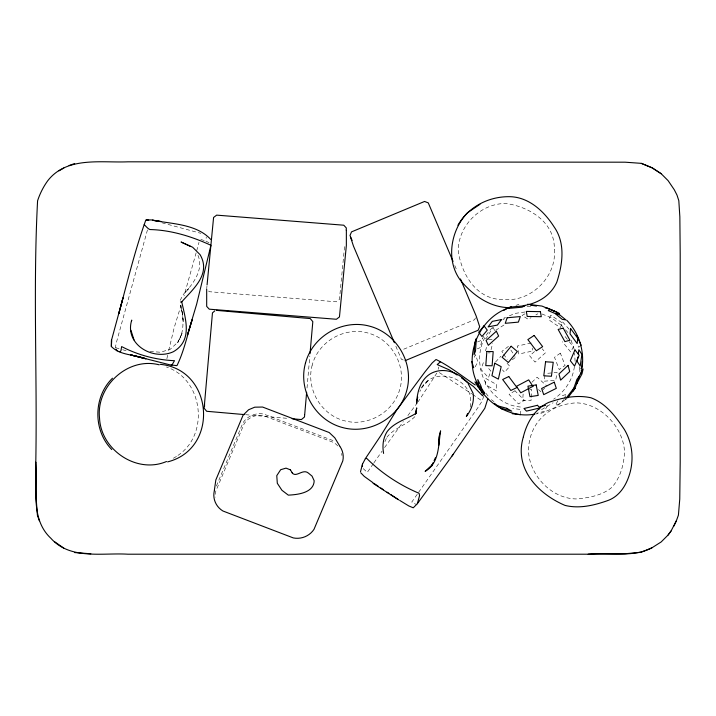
<?xml version="1.0" encoding="UTF-8"?>
<svg xmlns="http://www.w3.org/2000/svg" width="716" height="716" viewBox="0 0 716 716"><rect width="100%" height="100%" fill="white"/><g stroke="black" fill="none" stroke-linecap="round" stroke-linejoin="round"><path stroke-width="0.54" stroke-dasharray="3.58 2.69" d="M180.155 300.335L183.368 294.392L188.684 288.62L185.668 291.967C194.68 281.701 204.534 267.569 197.195 253.715M470.367 407.046L470.689 397.085C464.97 373.68 429.009 367.075 419.88 391.536M523.119 393.988L522.716 400.602L531.03 400.566L531.165 398.365M531.236 397.264L531.711 389.549L529.625 389.558M209.036 242.805L205.931 241.068L206.244 236.951M579.772 366.699L579.298 372.195L580.112 370.476M307.021 388.009L309.831 355.897M520.46 414.716L520.944 409.498L512.683 408.487M206.781 287.895L206.978 285.845M344.557 246.608L339.456 299.449L336.386 301.785L209.26 291.707L206.682 288.924M574.375 366.637C572.818 379.829 564.629 391.885 553.62 399.17M575.109 361.455L574.608 353.176M544.983 375.417L543.954 381.225L555.723 380.232L557.102 372.49L545.332 373.483M166.873 358.725L167.732 354.859M168.69 350.563L174.176 327.722L180.772 306.206M485.564 350.813L486.907 345.595M491.033 349.73L492.653 343.465M196.139 252.82L184.003 295.923M196.694 250.788L199.003 242.33M438.147 369.34L438.792 366.995M147.46 229.917L116.708 341.38L115.598 346.275L116.153 349.462M483.774 396.154L482.092 401.032L478.467 406.84L418.457 492.536M483.354 362.663L480.955 369.375L488.464 377.672L490.863 370.96L487.444 367.192M216.393 486.021L243.037 422.691A19.699 19.001 -10.4 0 1 263.694 414.054L334.139 441.011M475.424 317.886L474.645 319.685L401.595 350.088M384.922 441.683L387.061 436.742M547.31 405.73L544.446 411.342L536.893 413.221M475.147 366.825L477.885 361.956L475.621 354.715L473.419 358.609M557.907 400.799L555.249 405.292L561.389 403.171L563.51 399.582M564.047 398.678L566.705 394.194L560.565 396.297M483.873 336.216L482.226 338.928L486.066 338.713L492.635 327.874M436.867 373.054L418.162 401.73M373.313 463.7L367.29 472.381L362.726 468.192M373.913 462.831L382.04 451.178M384.573 447.563L403.296 421.59M417.24 494.273L411.781 502.05L415.88 504.341M417.509 402.625L407.717 415.763M492.357 327.597C465.203 354.554 484.258 405.981 522.948 407.171M414.895 416.667C406.473 425.107 393.773 427.98 386.434 437.861M421.321 388.108L429.009 379.731L421.984 386.882M495.526 362.036L500.86 356.21M531.925 382.29L537.116 377.216L546.854 385.978M542.406 390.327L544.625 388.153M534.539 351.52L529.688 355.861L535.058 362.099L545.556 352.711L542.2 348.808M177.953 455.394C209.877 434.111 202.95 379.167 166.434 366.986M580.363 345.926L578.725 347.287L577.373 344.324M565.497 399.367L554.882 407.574L541.484 413.168L535.962 413.938M512.316 359.772L515.627 357.257M508.45 346.374L501.827 351.395L503.026 353.212M495.651 330.345L504.852 324.438M502.856 319.819L504.69 318.638M541.538 409.642L553.11 402.768M173.353 458.249L177.121 456.092M524.989 313.796L522.107 315.443L528.184 319.291L531.075 317.653M535.881 314.915L537.797 313.814M503.608 318.226L505.541 317.421M509.407 315.801L515.216 313.375L525.571 311.916M477.527 341.944L482.101 340.055L480.033 347.707L477.295 348.835M515.95 305.338L518.921 304.416M531.218 343.036L517.256 346.052L518.814 354.017L532.776 351.001L532.194 348.012M488.527 339.33L492.689 339.295M488.151 352.872L490.227 352.863M527.101 306.305L532.257 306.466M149.966 351.44L160.474 352.245L170.319 349.22L177.863 342.167L182.446 332.618L177.649 342.695C185.739 329.942 182.92 315.049 180.217 301.311M245.588 414.689L287.877 418.386M161.95 222.774L200.919 233.335M115.607 347.699L121.639 349.435M122.642 349.721L126.66 350.876M200.802 239.448L205.931 241.068M565.318 399.286L566.347 399.635M403.215 359.969L401.381 359.253L395.25 344.79M541.994 313.975L551.642 317.895L561.532 325.494M439.32 372.597L471.683 393.791M472.578 394.382L482.092 401.032M491.373 399.662L493.977 401.64M538.495 389.585L540.929 391.777M486.039 393.415L488.088 396.055M507.071 363.245L509.837 366.377L504.503 372.204L502.435 369.859M569.104 329.235L562.704 321.985L561.237 325.001L562.66 326.612M565.497 329.834L568.343 333.056M565.112 336.574L568.567 340.852M569.256 341.711L573.409 346.857L570.706 352.004L562.418 341.729M510.839 349.999L515.028 356.344M503.617 354.125L507.205 359.566M493.136 327.239L494.729 330.935M454.803 265.555L456.987 270.711M571.091 340.207L574.089 349.032M337.746 445.952A18.339 17.685 -10.4 0 0 333.54 442.434L263.47 415.62A18.339 17.685 -10.4 0 0 244.21 423.675L215.561 491.758A18.339 17.685 -10.4 0 0 215.248 497.164M341.586 453.434A18.339 17.685 -10.4 0 1 341.935 455.546M554.336 249.392C556.967 276.492 531.102 302.062 504.082 299.565C477.08 300.29 461.793 275.034 458.258 251.262C457.936 225.835 480.597 203.183 506.024 203.487C529.885 206.906 555.025 222.407 554.336 249.392M496.734 384.635L496.465 390.927L485.555 384.778L485.833 378.495L496.734 384.635M312.203 365.106C305.732 388.537 320.795 414.636 344.324 420.748C367.764 427.219 393.854 412.156 399.967 388.618C406.437 365.187 391.375 339.089 367.845 332.985C344.414 326.505 318.316 341.577 312.203 365.106M624.54 452.843C623.627 465.382 620.289 478.064 611.643 487.56C601.95 495.472 589.438 497.602 577.356 498.936C551.938 499.374 529.151 475.361 528.462 450.382C529.133 422.744 549.172 404.263 576.273 402.866C601.306 403.43 624.101 428.105 624.54 452.843M550.926 315.246L548.554 319.64L560.234 327.57L562.615 323.176L550.926 315.246M560.342 353.14L554.506 357.32L559.25 369.581L565.085 365.411L560.342 353.14M514.992 390.793L509.094 394.337L518.491 403.905L524.38 400.351L514.992 390.793M182.231 312.4L180.468 305.186L182.231 312.677L183.394 322.119L182.231 312.4"/><path stroke-width="1.07" d="M35.8 462.151C37.313 375.068 32.981 287.76 37.581 200.784C39.926 193.624 43.336 186.822 47.757 180.727C66.785 156.24 100.92 162.935 127.851 161.816L625.158 162.192L641.33 163.355L652.222 167.866L661.199 173.728L668.118 180.656L674.311 189.794L676.996 195.074L678.813 200.677L679.851 216.85L680.2 253.849L680.2 462.151L679.753 499.115L678.41 515.171L676.396 520.702L671.089 530.95L668.082 535.04L661.154 541.958L651.9 547.83L641.017 552.34L625.077 553.737L588.149 554.202L127.851 554.202C102.245 552.618 70.195 560.109 50.854 538.262C29.929 518.787 37.492 487.363 35.8 462.151L36.203 499.133L37.402 515.225L39.317 520.783M467.7 382.935C458.884 372.007 442.372 366.341 429.716 374.191C420.05 380.608 417.168 392.386 416.569 403.314L417.705 397.111M582.206 361.544L581.732 367.04L580.918 368.758M304.694 414.582L304.479 416.998L301.409 419.576L292.137 418.762M304.73 414.188L306.645 392.279M310.019 353.695L312.82 321.645L310.252 318.575L216.438 310.368M362.296 466.367L362.493 464.129L365.348 458.661L380.724 435.713L396.718 409.991L424.937 371.917L432.151 362.976L436.026 359.486C450.078 366.297 462.285 376.41 475.281 384.984M440.421 361.831L437.199 364.587L449.317 369.886L457.139 375.05M207.076 284.816L213.583 217.467L216.653 215.131L343.778 225.209L346.356 227.992L346.15 230.096M438.55 442.497L438.872 439.293L438.64 445.442L438.792 437.691L440.617 430.853C438.201 445.048 439.651 462.957 425.134 471.379L432.294 464.693L431.462 466.322L433.216 462.518M580.864 373.779C585.742 354.921 580.381 334.265 566.786 320.285M214.308 490.639L215.838 479.926L243.073 415.208L248.604 409.749L254.744 407.18L262.602 407.046L329.208 432.536L334.793 437.807L339.814 446.202M360.506 471.683L362.493 464.129M577.776 357.123L577.159 361.356L580.202 366.028L581.893 354.384L578.85 349.712L578.233 353.946M487.82 398.803L484.83 408.263L452.02 456.038M416.667 401.273L416.927 399.752M131.565 320.911L131.726 320.097C124.128 344.306 153.197 361.159 173.487 351.663C192.917 340.198 185.444 318.978 181.676 301.597L181.631 301.973C193.186 288.942 211.318 274.049 200.095 254.69L192.649 247.244L181.05 242.017L190.626 246.447M577.239 381.091L576.559 384.071L581.974 373.949L583.11 368.991L578.671 377.26M415.584 413.821L416.739 407.914L415.396 413.982L416.399 413.105C406.715 419.308 394.597 421.948 387.186 431.524C382.971 438.147 382.228 445.808 383.597 453.407M467.476 212.742C450.659 230.275 445.424 260.642 460.746 280.708C472.811 294.983 489.413 307.307 508.79 307.62M399.698 500.395L408.773 505.935L413.266 507.805L417.356 503.688L419.567 495.624L419.102 493.324C399.644 485.063 381.682 473.374 366.717 458.383L365.348 458.661M502.641 408.245L502.229 409.257L500.493 407.932M467.566 413.651L466.358 416.479C471.379 409.937 474.511 401.658 473.07 393.227L468.264 383.892M434.084 460.621L435.4 457.766M673.908 526.063L676.396 520.702M484.24 392.314L482.557 395.76L473.321 386.407L461.489 377.914M538.799 409.48L540.222 406.67L545.628 405.337M453.273 454.284L417.356 503.688M668.082 535.04L671.089 530.95M457.909 225.245C468.192 207.3 487.605 196.9 508.083 196.685C528.005 196.22 543.856 210.889 553.987 226.704C565.64 243.189 562.695 264.123 556.815 282.167C550.819 295.672 537.537 303.611 523.262 305.642M565.98 398.418L573.999 387.947L575.029 388.296L579.19 376.285L576.89 379.408L572.719 391.482L575.02 388.358L567.69 397.89M112.493 378.191C93.223 396.897 92.973 430.45 111.786 449.567M214.764 310.932L212.464 312.865L204.123 408.218L206.691 411.288L244.478 414.591M467.512 212.733L479.944 204.337M503.679 310.502L508.011 307.782L510.982 306.869M58.945 170.864L63.787 168.045M651.9 547.83C632.398 557.997 609.137 552.045 588.149 554.193M405.059 360.676L478.118 330.273L479.666 326.666L476.194 316.078L460.478 278.945M511.206 307.101C479.657 315.98 462.348 355.557 477.957 384.546M166.515 461.498C136.747 474.278 100.822 449.836 99.524 417.965C96.007 386.264 127.833 356.675 159.194 364.811M167.607 461.883C219.561 448.851 213.556 369.375 160.214 364.337M69.067 165.539L74.67 163.543M534.861 414.09C513.086 418.287 490.397 406.375 479.21 387.633M545.297 307.925L546.935 307.871L559.42 313.456L557.782 313.519M146.341 219.946L151.416 219.928L161.011 221.539L152.41 220.224C171.822 223.965 196.47 223.956 210.647 239.35M530.449 305.097L536.49 306.072M148.722 220.188L145.84 220.018C134.832 250.537 127.269 282.39 118.766 313.733L123.018 297.829L111.365 340.744L111.41 346.562C120.064 355.413 134.268 354.456 145.267 358.564L130.795 354.921L145.903 358.877M74.598 552.564L90.825 553.781M118.444 351.502L120.136 351.672L120.941 350.768L121.622 346.571C137.866 355.046 156.195 359.942 174.507 360.694L171.759 365.312L131.35 355.055M512.191 413.696L520.46 414.716M527.611 304.237L541.958 306.072L555.339 311.505M144.176 224.743C144.337 224.341 147.836 229.013 149.886 229.541C171.124 230.015 192.058 236.593 210.934 245.293L196.649 304.166L187.359 335.285L192.183 319.712C187.279 335.043 184.093 351.162 176.941 365.661L171.151 364.954M641.33 163.364L652.213 167.866L661.199 173.728M290.535 469.902L286.024 468.13L280.672 469.714L276.77 475.648L277.307 483.282L281.934 490.272L288.306 495.132C297.632 494.702 313.805 492.885 314.181 480.794L312.051 476.122L308.345 473.052C302.859 468.353 295.976 478.243 292.056 472.703M484.043 393.388L482.459 392.457L477.885 385.969M398.275 499.661L373.009 483.282M63.706 548.062L54.604 541.726M387.043 492.161L388.851 493.342M390.659 494.523L398.794 499.84M373.636 483.175L378.102 486.173M380.778 487.972L383.454 489.771M372.776 482.557L364.202 476.355L360.748 472.766M494.425 403.305L497.888 405.945M116.153 349.462L117.138 350.947M290.24 469.589L292.244 472.846M479.201 387.159L481.984 392.869L481.045 386.219L477.805 379.552L478.736 386.21M576.675 335.374L581.186 345.246M453.058 261.438L428.275 202.879L424.588 201.456L351.538 231.868L349.99 235.466L352.093 240.451M394.382 342.722L353.453 246.053L350.446 236.871M130.947 330.318L133.999 339.876M471.772 361.526L473.723 367.738M204.525 403.538L204.561 406.348M346.356 230.319L346.356 245.463L339.456 316.928L336.386 319.264L209.26 309.178L206.682 306.394L206.682 288.924M214.245 491.131A19.699 19.001 -10.5 0 0 222.909 510.991L293.354 537.94A19.699 19.001 -10.4 0 0 314.011 529.312L342.812 460.862A19.699 19.001 -10.3 0 0 340.046 446.587M111.589 340.324L111.41 346.562L111.589 340.324M476.391 338.444L475.487 351.082L474.019 354.76L474.923 342.132L476.391 338.444M486.862 351.449L485.788 365.625L492.116 365.786L493.19 351.61L486.862 351.449M570.589 328.528L570.017 333.826L577.168 343.573L577.749 338.274L570.589 328.528M545.583 361.795L543.775 375.802L551.427 376.267L553.244 362.26L545.583 361.795M305.419 363.289C297.945 390.345 315.335 420.48 342.508 427.533C369.572 435.006 399.698 417.616 406.76 390.444C414.233 363.379 396.834 333.253 369.662 326.192C342.606 318.718 312.471 336.117 305.419 363.289M523.378 436.823C513.766 468.479 537.895 493.852 565.049 505.415C579.208 508.888 593.564 505.523 607.016 500.824C619.913 496.537 626.939 484.311 630.232 471.835C633.902 457.488 631.96 442.264 624.379 429.493C615.715 416.631 606.022 403.403 590.968 397.783C576.631 394.614 562.078 397.702 548.474 402.499C534.807 409.015 526.806 422.512 523.378 436.823M494.747 363.227L491.928 375.694L498.354 379.131L501.173 366.673L494.747 363.227M507.152 317.77L505.236 323.319L518.393 322.119L520.299 316.57L507.152 317.77M574.957 349.918L570.33 360.73L574.545 366.082L579.172 355.27L574.957 349.918M501.567 319.542L497.352 325.091L488.097 326.908L492.331 321.359L501.567 319.542M511.143 346.249L502.104 357.23L508.306 362.52L517.355 351.538L511.143 346.249M484.025 325.852L478.7 332.242L481.949 336.52L487.274 330.139L484.025 325.852M568.039 365.393L558.963 373.985L560.637 380.133L569.721 371.541L568.039 365.393M496.367 331.213L486.066 340.485L488.312 345.318L498.622 336.046L496.367 331.213M550.103 309.375L548.268 310.619L555.911 313.823L557.746 312.579L550.103 309.375M534.154 335.455L527.853 339.59L536.338 350.777L542.639 346.634L534.154 335.455M532.955 386.345L520.747 392.798L516.478 386.327L528.685 379.874L532.955 386.345M524.792 305.777L522.045 307.182L508.736 308.381L511.484 306.994L524.792 305.777M554.256 382.174L541.627 388.484L543.704 394.65L556.323 388.349L554.256 382.174M508.772 376.535L502.659 379.507L510.848 390.48L516.97 387.508L508.772 376.535M563.188 328.089L558.14 329.441L564.897 341.604L569.945 340.252L563.188 328.089M537.465 405.292L523.978 408.505L526.457 411.127L539.936 407.914L537.465 405.292M536.186 384.922L527.943 386.166L529.974 396.673L538.217 395.429L536.186 384.922M540.401 311.657L526.323 311.415L527.2 316.454L541.278 316.696L540.401 311.657M559.617 314.78L555.947 314.243L562.221 319.354L565.882 319.9L559.617 314.78M506.785 408.326L496.707 405.551L501.665 408.415L511.743 411.181L506.785 408.326M481.394 387.938L474.95 381.923L478.422 387.553L484.866 393.549L481.394 387.938"/></g></svg>
